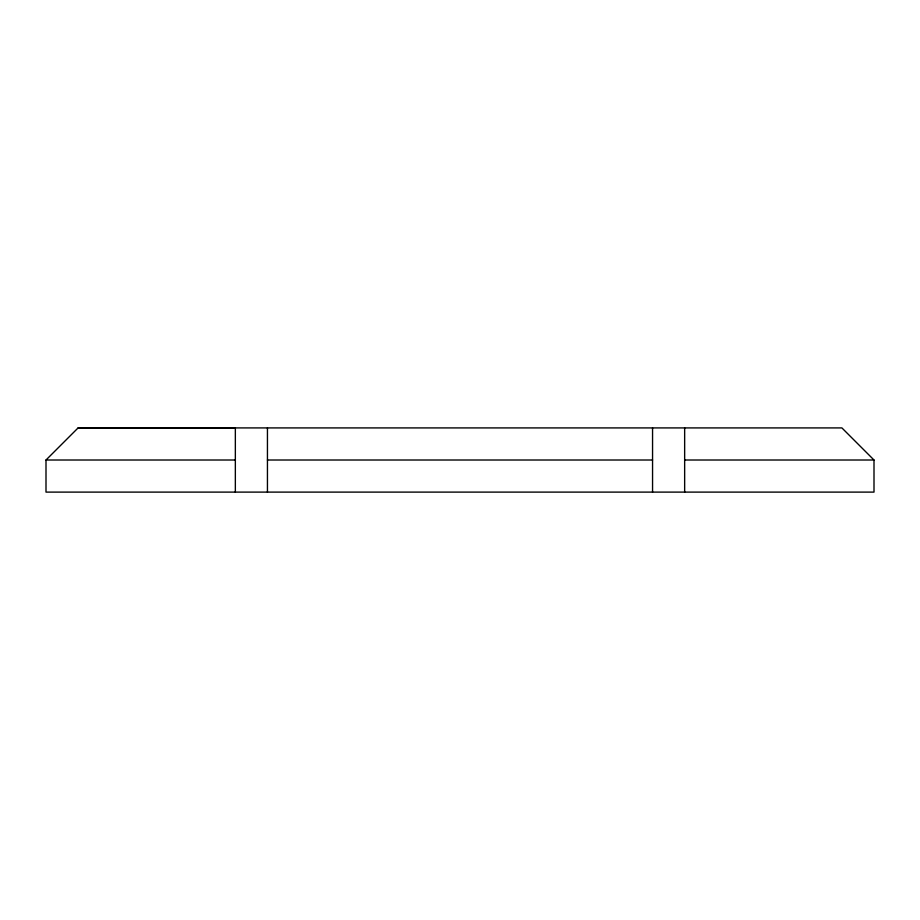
<?xml version="1.0" encoding="UTF-8"?>
<svg xmlns="http://www.w3.org/2000/svg" width="920" height="920" viewBox="0 0 920 920"><rect width="100%" height="100%" fill="white"/><g stroke="black" fill="none" stroke-linecap="round" stroke-linejoin="round"><path stroke-width="1.38" d="M78.096 427.915L841.904 427.915L874 460.011L874 492.108L46 492.108L46 460.011L78.096 427.915L235.347 427.892L235.347 492.108M46 460.011L235.347 460.011M267.444 460.011L652.556 460.011M684.652 460.011L874 460.011M684.652 427.915L684.652 492.108M652.556 427.915L652.556 492.108M267.444 427.915L267.444 492.108"/></g></svg>
